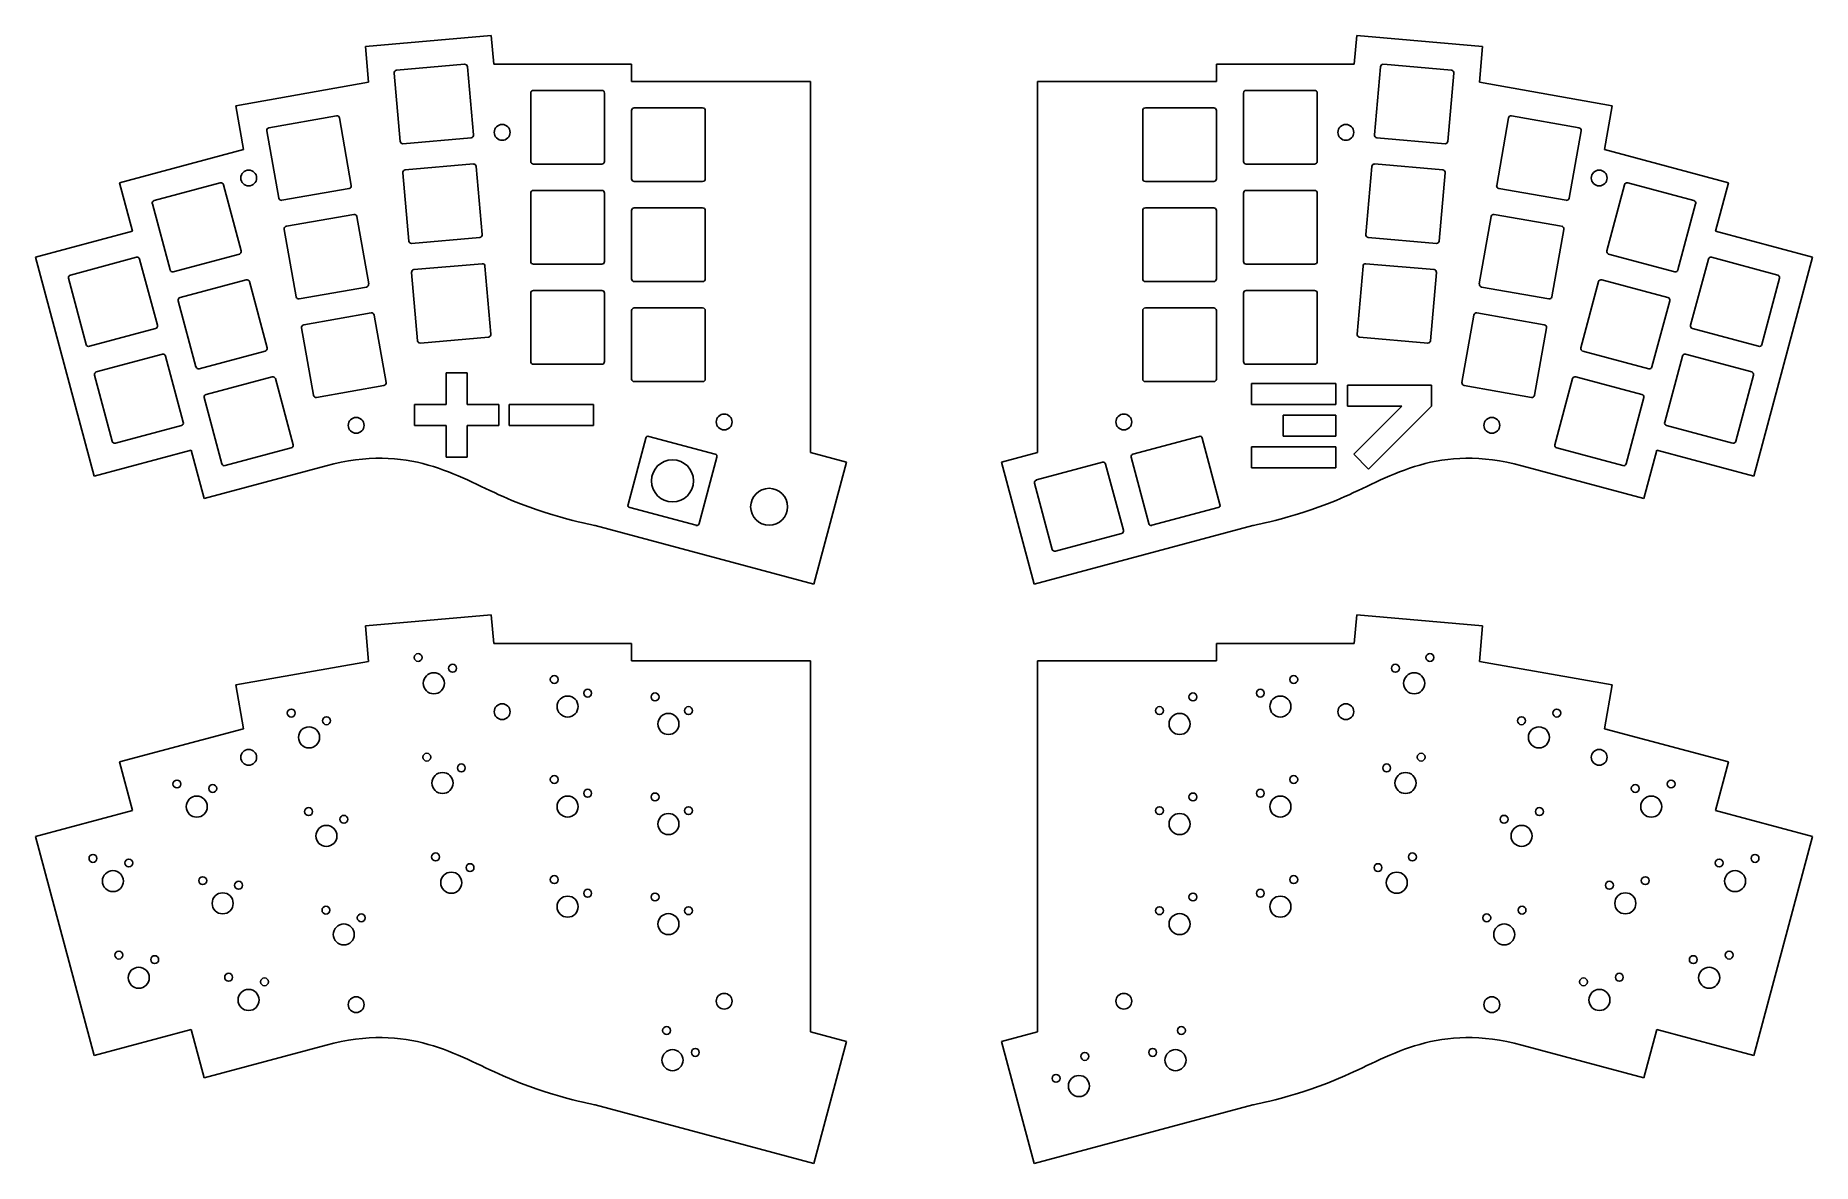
# Model space of a CAD drawing. Header units: millimetres. Extents: x 0 to 338, y -212 to 2.
import ezdxf

# ---------------------------------------------------------------- set-up
doc = ezdxf.new("R2010")
doc.units = ezdxf.units.MM
doc.layers.get('0').update_dxf_attribs({"linetype": 'CONTINUOUS', "lineweight": 25, "true_color": 0xffffff})
for name, color, linetype, lineweight, true_color in [('L_bottom', 7, 'CONTINUOUS', 25, 0x000000), ('L_plate', 7, 'CONTINUOUS', 25, 0x000000), ('R_bottom', 7, 'CONTINUOUS', 25, 0x000000), ('R_plate', 7, 'CONTINUOUS', 25, 0x000000)]:
    doc.layers.add(name, color=color, linetype=linetype, lineweight=lineweight, true_color=true_color)

msp = doc.modelspace()

# ---------------------------------------------------------------- linework, layer by layer
for centre, radius in [((121, -82.49), 4), ((72.68, -116.03), 0.75), ((79.23, -118.07), 0.75), ((258.33, -118.07), 0.75), ((264.88, -116.03), 0.75), ((75.66, -120.93), 2), ((98.54, -120.2), 0.75), ((239.02, -120.2), 0.75), ((261.9, -120.93), 2), ((101.08, -125.34), 2), ((104.89, -122.8), 0.75), ((117.69, -123.51), 0.75), ((219.87, -123.51), 0.75), ((232.67, -122.8), 0.75), ((236.48, -125.34), 2), ((48.57, -126.58), 0.75), ((55.27, -128.04), 0.75), ((120.23, -128.65), 2), ((124.04, -126.11), 0.75), ((213.52, -126.11), 0.75), ((217.33, -128.65), 2), ((282.28, -128.04), 0.75), ((288.99, -126.58), 0.75), ((51.96, -131.2), 2), ((285.59, -131.2), 2), ((74.33, -134.96), 0.75), ((263.23, -134.96), 0.75), ((77.31, -139.86), 2), ((80.89, -137), 0.75), ((256.67, -137), 0.75), ((260.25, -139.86), 2), ((26.85, -140.05), 0.75), ((33.66, -140.91), 0.75), ((98.54, -139.2), 0.75), ((104.89, -141.8), 0.75), ((117.69, -142.51), 0.75), ((219.87, -142.51), 0.75), ((232.67, -141.8), 0.75), ((239.02, -139.2), 0.75), ((303.9, -140.91), 0.75), ((310.71, -140.05), 0.75), ((30.63, -144.35), 2), ((51.87, -145.29), 0.75), ((101.08, -144.34), 2), ((124.04, -145.11), 0.75), ((213.52, -145.11), 0.75), ((236.48, -144.34), 2), ((285.69, -145.29), 0.75), ((306.93, -144.35), 2), ((55.26, -149.91), 2), ((58.57, -146.75), 0.75), ((120.23, -147.65), 2), ((217.33, -147.65), 2), ((278.98, -146.75), 0.75), ((282.3, -149.91), 2), ((10.91, -154.18), 0.75), ((17.72, -155.05), 0.75), ((75.99, -153.89), 0.75), ((82.54, -155.93), 0.75), ((255.02, -155.93), 0.75), ((261.57, -153.89), 0.75), ((319.84, -155.05), 0.75), ((326.65, -154.18), 0.75), ((14.7, -158.49), 2), ((31.77, -158.4), 0.75), ((38.57, -159.27), 0.75), ((78.97, -158.79), 2), ((98.54, -158.2), 0.75), ((239.02, -158.2), 0.75), ((258.59, -158.79), 2), ((298.99, -159.27), 0.75), ((305.79, -158.4), 0.75), ((322.86, -158.49), 2), ((35.55, -162.71), 2), ((101.08, -163.34), 2), ((104.89, -160.8), 0.75), ((117.69, -161.51), 0.75), ((219.87, -161.51), 0.75), ((232.67, -160.8), 0.75), ((236.48, -163.34), 2), ((302.01, -162.71), 2), ((55.17, -164), 0.75), ((61.87, -165.46), 0.75), ((120.23, -166.65), 2), ((124.04, -164.11), 0.75), ((213.52, -164.11), 0.75), ((217.33, -166.65), 2), ((275.68, -165.46), 0.75), ((282.39, -164), 0.75), ((58.56, -168.62), 2), ((279, -168.62), 2), ((15.83, -172.53), 0.75), ((321.73, -172.53), 0.75), ((19.61, -176.84), 2), ((22.64, -173.4), 0.75), ((314.92, -173.4), 0.75), ((317.94, -176.84), 2), ((36.68, -176.75), 0.75), ((43.49, -177.62), 0.75), ((294.07, -177.62), 0.75), ((300.87, -176.75), 0.75), ((40.47, -181.06), 2), ((297.09, -181.06), 2), ((119.88, -186.86), 0.75), ((217.68, -186.86), 0.75), ((121, -192.49), 2), ((125.34, -191.02), 0.75), ((199.33, -191.78), 0.75), ((212.22, -191.02), 0.75), ((216.56, -192.49), 2), ((193.87, -195.94), 0.75)]:
    msp.add_circle(centre, radius)
at = {"layer": 'L_bottom'}
for p, q in [((62.66, -110.02), (86.56, -107.93)), ((86.56, -107.93), (87.04, -113.34)), ((62.66, -110.02), (63.25, -116.8)), ((87.04, -113.34), (113.23, -113.34)), ((113.23, -113.34), (113.23, -116.65)), ((38.02, -121.25), (63.25, -116.8)), ((113.23, -116.65), (147.23, -116.65)), ((147.23, -116.65), (147.23, -187.09)), ((38.02, -121.25), (39.49, -129.56)), ((15.94, -135.87), (39.49, -129.56)), ((15.94, -135.87), (18.4, -145.07)), ((0, -150), (18.4, -145.07)), ((0, -150), (11.14, -191.58)), ((11.14, -191.58), (29.54, -186.65)), ((29.54, -186.65), (32.01, -195.85)), ((147.23, -187.09), (154.05, -188.92)), ((32.01, -195.85), (55.19, -189.64)), ((106.3, -200.97), (147.84, -212.1))]:
    msp.add_line(p, q, dxfattribs=at)
for centre in [(88.64, -126.32), (40.5, -134.98), (60.91, -181.95), (130.81, -181.3)]:
    msp.add_circle(centre, 1.5, dxfattribs=at)
msp.add_open_spline([(55.19, -189.64), (70.9, -185.34), (89.06, -197.81), (106.3, -200.97), (106.3, -200.97)], degree=3, dxfattribs=at)
at = {"layer": 'L_plate'}
for p, q in [((62.66, -0.02), (86.56, 2.07)), ((86.56, 2.07), (87.04, -3.34)), ((62.66, -0.02), (63.25, -6.8)), ((87.04, -3.34), (113.23, -3.34)), ((113.23, -3.34), (113.23, -6.65)), ((68.12, -5.07), (69.25, -18.02)), ((68.57, -4.53), (81.52, -3.39)), ((82.06, -3.85), (83.2, -16.8)), ((113.23, -6.65), (147.23, -6.65)), ((147.23, -6.65), (147.23, -77.09)), ((38.02, -11.25), (63.25, -6.8)), ((94.08, -8.84), (94.08, -21.84)), ((94.58, -8.34), (107.58, -8.34)), ((108.08, -8.84), (108.08, -21.84)), ((38.02, -11.25), (39.49, -19.56)), ((44.35, -15.44), (57.15, -13.18)), ((113.23, -12.15), (113.23, -25.15)), ((113.73, -11.65), (126.73, -11.65)), ((127.23, -12.15), (127.23, -25.15)), ((43.94, -16.02), (46.2, -28.82)), ((57.73, -13.58), (59.99, -26.39)), ((15.94, -25.87), (39.49, -19.56)), ((69.79, -18.47), (82.74, -17.34)), ((70.23, -23.45), (83.18, -22.32)), ((83.72, -22.77), (84.85, -35.73)), ((94.58, -22.34), (107.58, -22.34)), ((15.94, -25.87), (18.4, -35.07)), ((22.54, -29.28), (35.1, -25.91)), ((35.71, -26.26), (39.08, -38.82)), ((46.78, -29.22), (59.58, -26.97)), ((69.77, -23.99), (70.9, -36.95)), ((113.73, -25.65), (126.73, -25.65)), ((22.19, -29.89), (25.55, -42.44)), ((94.08, -27.84), (94.08, -40.84)), ((94.58, -27.34), (107.58, -27.34)), ((108.08, -27.84), (108.08, -40.84)), ((47.65, -34.15), (60.45, -31.89)), ((61.03, -32.3), (63.29, -45.1)), ((113.23, -31.15), (113.23, -44.15)), ((113.73, -30.65), (126.73, -30.65)), ((127.23, -31.15), (127.23, -44.15)), ((0, -40), (18.4, -35.07)), ((47.24, -34.73), (49.5, -47.53)), ((71.45, -37.4), (84.4, -36.27)), ((0, -40), (11.14, -81.58)), ((6.61, -43.41), (19.16, -40.04)), ((19.78, -40.4), (23.14, -52.95)), ((26.17, -42.8), (38.72, -39.43)), ((71.43, -42.92), (72.56, -55.87)), ((71.88, -42.38), (84.83, -41.25)), ((85.37, -41.7), (86.51, -54.65)), ((94.58, -41.34), (107.58, -41.34)), ((6.25, -44.02), (9.62, -56.58)), ((27.47, -47.68), (40.03, -44.31)), ((40.64, -44.66), (44.01, -57.22)), ((50.08, -47.93), (62.88, -45.68)), ((94.08, -46.84), (94.08, -59.84)), ((94.58, -46.34), (107.58, -46.34)), ((108.08, -46.84), (108.08, -59.84)), ((113.73, -44.65), (126.73, -44.65)), ((27.12, -48.29), (30.48, -60.85)), ((50.95, -52.86), (63.75, -50.6)), ((113.23, -50.15), (113.23, -63.15)), ((113.73, -49.65), (126.73, -49.65)), ((127.23, -50.15), (127.23, -63.15)), ((10.23, -56.93), (22.79, -53.56)), ((50.54, -53.44), (52.8, -66.24)), ((64.33, -51.01), (66.58, -63.81)), ((73.1, -56.33), (86.05, -55.19)), ((11.54, -61.81), (24.09, -58.44)), ((24.71, -58.8), (28.07, -71.35)), ((31.1, -61.2), (43.65, -57.83)), ((94.58, -60.34), (107.58, -60.34)), ((11.18, -62.42), (14.55, -74.98)), ((32.4, -66.08), (44.96, -62.71)), ((45.57, -63.07), (48.94, -75.62)), ((82, -62), (78, -62)), ((78, -62), (78, -68)), ((82, -68), (82, -62)), ((113.73, -63.65), (126.73, -63.65)), ((32.05, -66.69), (35.41, -79.25)), ((53.38, -66.65), (66.18, -64.39)), ((78, -68), (72, -68)), ((72, -68), (72, -72)), ((88, -68), (82, -68)), ((88, -72), (88, -68)), ((106, -68), (90, -68)), ((90, -68), (90, -72)), ((106, -72), (106, -68)), ((15.16, -75.33), (27.72, -71.97)), ((72, -72), (78, -72)), ((78, -72), (78, -78)), ((82, -72), (88, -72)), ((82, -78), (82, -72)), ((90, -72), (106, -72)), ((116.53, -74.04), (129.09, -77.41)), ((11.14, -81.58), (29.54, -76.65)), ((29.54, -76.65), (32.01, -85.85)), ((36.03, -79.6), (48.58, -76.24)), ((115.92, -74.39), (112.55, -86.95)), ((147.23, -77.09), (154.05, -78.92)), ((32.01, -85.85), (55.19, -79.64)), ((78, -78), (82, -78)), ((129.44, -78.02), (126.08, -90.58)), ((154.05, -78.92), (147.84, -102.1)), ((112.91, -87.56), (125.47, -90.93)), ((106.3, -90.97), (147.84, -102.1)), ((154.05, -188.92), (147.84, -212.1)), ((183.51, -188.92), (189.72, -212.1))]:
    msp.add_line(p, q, dxfattribs=at)
for centre, radius in [((88.64, -16.32), 1.5), ((40.5, -24.98), 1.5), ((60.91, -71.95), 1.5), ((130.81, -71.3), 1.5), ((139.35, -87.4), 3.5), ((198.21, -197.4), 2)]:
    msp.add_circle(centre, radius, dxfattribs=at)
for centre, start, end in [((68.61, -5.02), 95, 185), ((81.56, -3.89), 5, 95), ((94.58, -8.84), 90, 180), ((107.58, -8.84), 0, 90), ((57.24, -13.67), 10, 100), ((113.73, -12.15), 90, 180), ((126.73, -12.15), 0, 90), ((44.43, -15.93), 100, 190), ((82.7, -16.84), 275, 5), ((69.75, -17.97), 185, 275), ((70.27, -23.95), 95, 185), ((83.22, -22.82), 5, 95), ((94.58, -21.84), 180, 270), ((107.58, -21.84), 270, 0), ((35.23, -26.39), 15, 105), ((59.49, -26.47), 280, 10), ((113.73, -25.15), 180, 270), ((126.73, -25.15), 270, 0), ((22.67, -29.76), 105, 195), ((46.69, -28.73), 190, 280), ((94.58, -27.84), 90, 180), ((107.58, -27.84), 0, 90), ((60.54, -32.38), 10, 100), ((113.73, -31.15), 90, 180), ((126.73, -31.15), 0, 90), ((47.73, -34.64), 100, 190), ((71.4, -36.9), 185, 275), ((84.35, -35.77), 275, 5), ((19.29, -40.52), 15, 105), ((38.59, -38.95), 285, 15), ((6.74, -43.89), 105, 195), ((26.04, -42.32), 195, 285), ((71.93, -42.88), 95, 185), ((84.88, -41.75), 5, 95), ((94.58, -40.84), 180, 270), ((107.58, -40.84), 270, 0), ((40.16, -44.79), 15, 105), ((62.79, -45.19), 280, 10), ((94.58, -46.84), 90, 180), ((107.58, -46.84), 0, 90), ((113.73, -44.15), 180, 270), ((126.73, -44.15), 270, 0), ((27.6, -48.16), 105, 195), ((49.99, -47.44), 190, 280), ((63.84, -51.09), 10, 100), ((113.73, -50.15), 90, 180), ((126.73, -50.15), 0, 90), ((22.66, -53.08), 285, 15), ((51.03, -53.35), 100, 190), ((10.1, -56.45), 195, 285), ((43.52, -57.35), 285, 15), ((73.06, -55.83), 185, 275), ((86.01, -54.7), 275, 5), ((24.22, -58.93), 15, 105), ((94.58, -59.84), 180, 270), ((107.58, -59.84), 270, 0), ((11.67, -62.29), 105, 195), ((30.97, -60.72), 195, 285), ((45.09, -63.2), 15, 105), ((66.09, -63.9), 280, 10), ((113.73, -63.15), 180, 270), ((126.73, -63.15), 270, 0), ((32.53, -66.56), 105, 195), ((53.29, -66.15), 190, 280), ((27.59, -71.48), 285, 15), ((116.4, -74.52), 75, 165), ((15.03, -74.85), 195, 285), ((48.45, -75.75), 285, 15), ((128.96, -77.89), 345, 75), ((35.9, -79.12), 195, 285), ((113.04, -87.08), 165, 255), ((125.59, -90.45), 255, 345)]:
    msp.add_arc(centre, 0.5, start, end, dxfattribs=at)
msp.add_open_spline([(55.19, -79.64), (70.9, -75.34), (89.06, -87.81), (106.3, -90.97), (106.3, -90.97)], degree=3, dxfattribs=at)
at = {"layer": 'R_bottom'}
for p, q in [((250.99, -107.93), (250.52, -113.34)), ((274.9, -110.02), (250.99, -107.93)), ((274.9, -110.02), (274.31, -116.8)), ((250.52, -113.34), (224.33, -113.34)), ((224.33, -113.34), (224.33, -116.65)), ((224.33, -116.65), (190.33, -116.65)), ((190.33, -116.65), (190.33, -187.09)), ((299.53, -121.25), (274.31, -116.8)), ((299.53, -121.25), (298.07, -129.56)), ((321.62, -135.87), (298.07, -129.56)), ((321.62, -135.87), (319.16, -145.07)), ((337.56, -150), (319.16, -145.07)), ((337.56, -150), (326.42, -191.58)), ((190.33, -187.09), (183.51, -188.92)), ((308.02, -186.65), (305.55, -195.85)), ((326.42, -191.58), (308.02, -186.65)), ((305.55, -195.85), (282.37, -189.64)), ((231.26, -200.97), (189.72, -212.1))]:
    msp.add_line(p, q, dxfattribs=at)
for centre in [(248.92, -126.32), (297.05, -134.98), (206.75, -181.3), (276.65, -181.95)]:
    msp.add_circle(centre, 1.5, dxfattribs=at)
msp.add_open_spline([(282.37, -189.64), (266.66, -185.34), (248.5, -197.81), (231.26, -200.97), (231.26, -200.97)], degree=3, dxfattribs=at)
at = {"layer": 'R_plate'}
for p, q in [((250.99, 2.07), (250.52, -3.34)), ((274.9, -0.02), (250.99, 2.07)), ((250.52, -3.34), (224.33, -3.34)), ((224.33, -3.34), (224.33, -6.65)), ((274.9, -0.02), (274.31, -6.8)), ((224.33, -6.65), (190.33, -6.65)), ((190.33, -6.65), (190.33, -77.09)), ((255.5, -3.85), (254.36, -16.8)), ((268.99, -4.53), (256.04, -3.39)), ((269.44, -5.07), (268.31, -18.02)), ((229.48, -8.84), (229.48, -21.84)), ((242.98, -8.34), (229.98, -8.34)), ((243.48, -8.84), (243.48, -21.84)), ((299.53, -11.25), (274.31, -6.8)), ((210.33, -12.15), (210.33, -25.15)), ((223.83, -11.65), (210.83, -11.65)), ((224.33, -12.15), (224.33, -25.15)), ((293.21, -15.44), (280.41, -13.18)), ((299.53, -11.25), (298.07, -19.56)), ((279.83, -13.58), (277.57, -26.39)), ((293.62, -16.02), (291.36, -28.82)), ((267.77, -18.47), (254.82, -17.34)), ((321.62, -25.87), (298.07, -19.56)), ((242.98, -22.34), (229.98, -22.34)), ((253.84, -22.77), (252.71, -35.73)), ((267.33, -23.45), (254.38, -22.32)), ((223.83, -25.65), (210.83, -25.65)), ((267.79, -23.99), (266.65, -36.95)), ((290.78, -29.22), (277.98, -26.97)), ((301.85, -26.26), (298.48, -38.82)), ((315.02, -29.28), (302.46, -25.91)), ((321.62, -25.87), (319.16, -35.07)), ((229.48, -27.84), (229.48, -40.84)), ((242.98, -27.34), (229.98, -27.34)), ((243.48, -27.84), (243.48, -40.84)), ((315.37, -29.89), (312.01, -42.44)), ((210.33, -31.15), (210.33, -44.15)), ((223.83, -30.65), (210.83, -30.65)), ((224.33, -31.15), (224.33, -44.15)), ((276.53, -32.3), (274.27, -45.1)), ((289.91, -34.15), (277.11, -31.89)), ((266.11, -37.4), (253.16, -36.27)), ((290.32, -34.73), (288.06, -47.53)), ((337.56, -40), (319.16, -35.07)), ((311.39, -42.8), (298.84, -39.43)), ((317.78, -40.4), (314.42, -52.95)), ((330.95, -43.41), (318.39, -40.04)), ((337.56, -40), (326.42, -81.58)), ((242.98, -41.34), (229.98, -41.34)), ((252.18, -41.7), (251.05, -54.65)), ((265.68, -42.38), (252.73, -41.25)), ((266.13, -42.92), (265, -55.87)), ((223.83, -44.65), (210.83, -44.65)), ((229.48, -46.84), (229.48, -59.84)), ((242.98, -46.34), (229.98, -46.34)), ((243.48, -46.84), (243.48, -59.84)), ((287.48, -47.93), (274.68, -45.68)), ((296.92, -44.66), (293.55, -57.22)), ((310.09, -47.68), (297.53, -44.31)), ((331.31, -44.02), (327.94, -56.58)), ((210.33, -50.15), (210.33, -63.15)), ((223.83, -49.65), (210.83, -49.65)), ((224.33, -50.15), (224.33, -63.15)), ((286.61, -52.86), (273.81, -50.6)), ((310.44, -48.29), (307.07, -60.85)), ((273.23, -51.01), (270.97, -63.81)), ((287.02, -53.44), (284.76, -66.24)), ((327.33, -56.93), (314.77, -53.56)), ((264.46, -56.33), (251.51, -55.19)), ((242.98, -60.34), (229.98, -60.34)), ((306.46, -61.2), (293.91, -57.83)), ((312.85, -58.8), (309.49, -71.35)), ((326.02, -61.81), (313.46, -58.44)), ((223.83, -63.65), (210.83, -63.65)), ((231, -68), (231, -64)), ((231, -64), (247, -64)), ((247, -64), (247, -68)), ((291.99, -63.07), (288.62, -75.62)), ((305.16, -66.08), (292.6, -62.71)), ((326.37, -62.42), (323.01, -74.98)), ((249.2, -68.3), (249.2, -64.3)), ((249.2, -64.3), (265.2, -64.3)), ((265.2, -64.3), (265.2, -68.3)), ((284.18, -66.65), (271.38, -64.39)), ((305.51, -66.69), (302.14, -79.25)), ((247, -68), (231, -68)), ((237, -74), (237, -70)), ((237, -70), (247, -70)), ((247, -70), (247, -74)), ((259.55, -68.3), (249.2, -68.3)), ((250.42, -77.42), (259.55, -68.3)), ((265.2, -68.3), (253.25, -80.25)), ((221.03, -74.04), (208.47, -77.41)), ((247, -74), (237, -74)), ((322.4, -75.33), (309.84, -71.97)), ((190.33, -77.09), (183.51, -78.92)), ((221.64, -74.39), (225, -86.95)), ((231, -80), (231, -76)), ((231, -76), (247, -76)), ((247, -76), (247, -80)), ((253.25, -80.25), (250.42, -77.42)), ((301.53, -79.6), (288.97, -76.24)), ((308.02, -76.65), (305.55, -85.85)), ((326.42, -81.58), (308.02, -76.65)), ((183.51, -78.92), (189.72, -102.1)), ((202.67, -78.96), (190.12, -82.32)), ((203.29, -79.31), (206.65, -91.87)), ((208.12, -78.02), (211.48, -90.58)), ((247, -80), (231, -80)), ((305.55, -85.85), (282.37, -79.64)), ((189.76, -82.94), (193.13, -95.49)), ((224.65, -87.56), (212.09, -90.93)), ((231.26, -90.97), (189.72, -102.1)), ((206.3, -92.48), (193.74, -95.85))]:
    msp.add_line(p, q, dxfattribs=at)
for centre in [(248.92, -16.32), (297.05, -24.98), (206.75, -71.3), (276.65, -71.95)]:
    msp.add_circle(centre, 1.5, dxfattribs=at)
for centre, start, end in [((255.99, -3.89), 85, 175), ((268.94, -5.02), 355, 85), ((229.98, -8.84), 90, 180), ((242.98, -8.84), 360, 90), ((210.83, -12.15), 90, 180), ((223.83, -12.15), 360, 90), ((280.32, -13.67), 80, 170), ((254.86, -16.84), 175, 265), ((293.12, -15.93), 350, 80), ((267.81, -17.97), 265, 355), ((229.98, -21.84), 180, 270), ((242.98, -21.84), 270, 360), ((254.34, -22.82), 85, 175), ((267.29, -23.95), 355, 85), ((210.83, -25.15), 180, 270), ((223.83, -25.15), 270, 360), ((278.06, -26.47), 170, 260), ((302.33, -26.39), 75, 165), ((229.98, -27.84), 90, 180), ((242.98, -27.84), 360, 90), ((290.87, -28.73), 260, 350), ((314.89, -29.76), 345, 75), ((210.83, -31.15), 90, 180), ((223.83, -31.15), 360, 90), ((277.02, -32.38), 80, 170), ((253.21, -35.77), 175, 265), ((266.16, -36.9), 265, 355), ((289.83, -34.64), 350, 80), ((298.97, -38.95), 165, 255), ((318.27, -40.52), 75, 165), ((229.98, -40.84), 180, 270), ((242.98, -40.84), 270, 360), ((252.68, -41.75), 85, 175), ((265.63, -42.88), 355, 85), ((311.52, -42.32), 255, 345), ((330.82, -43.89), 345, 75), ((210.83, -44.15), 180, 270), ((223.83, -44.15), 270, 360), ((229.98, -46.84), 90, 180), ((242.98, -46.84), 360, 90), ((274.77, -45.19), 170, 260), ((297.4, -44.79), 75, 165), ((210.83, -50.15), 90, 180), ((223.83, -50.15), 360, 90), ((273.72, -51.09), 80, 170), ((287.57, -47.44), 260, 350), ((309.96, -48.16), 345, 75), ((286.53, -53.35), 350, 80), ((314.9, -53.08), 165, 255), ((251.55, -54.7), 175, 265), ((264.5, -55.83), 265, 355), ((294.03, -57.35), 165, 255), ((327.46, -56.45), 255, 345), ((229.98, -59.84), 180, 270), ((242.98, -59.84), 270, 360), ((313.33, -58.93), 75, 165), ((210.83, -63.15), 180, 270), ((223.83, -63.15), 270, 360), ((271.47, -63.9), 170, 260), ((292.47, -63.2), 75, 165), ((306.59, -60.72), 255, 345), ((325.89, -62.29), 345, 75), ((284.27, -66.15), 260, 350), ((305.03, -66.56), 345, 75), ((221.16, -74.52), 15, 105), ((309.97, -71.48), 165, 255), ((208.6, -77.89), 105, 195), ((289.1, -75.75), 165, 255), ((322.53, -74.85), 255, 345), ((202.8, -79.44), 15, 105), ((301.66, -79.12), 255, 345), ((190.25, -82.81), 105, 195), ((224.52, -87.08), 285, 15), ((211.96, -90.45), 195, 285), ((206.17, -92), 285, 15), ((193.61, -95.36), 195, 285)]:
    msp.add_arc(centre, 0.5, start, end, dxfattribs=at)
msp.add_open_spline([(282.37, -79.64), (266.66, -75.34), (248.5, -87.81), (231.26, -90.97), (231.26, -90.97)], degree=3, dxfattribs=at)

doc.saveas('drawing.dxf')
